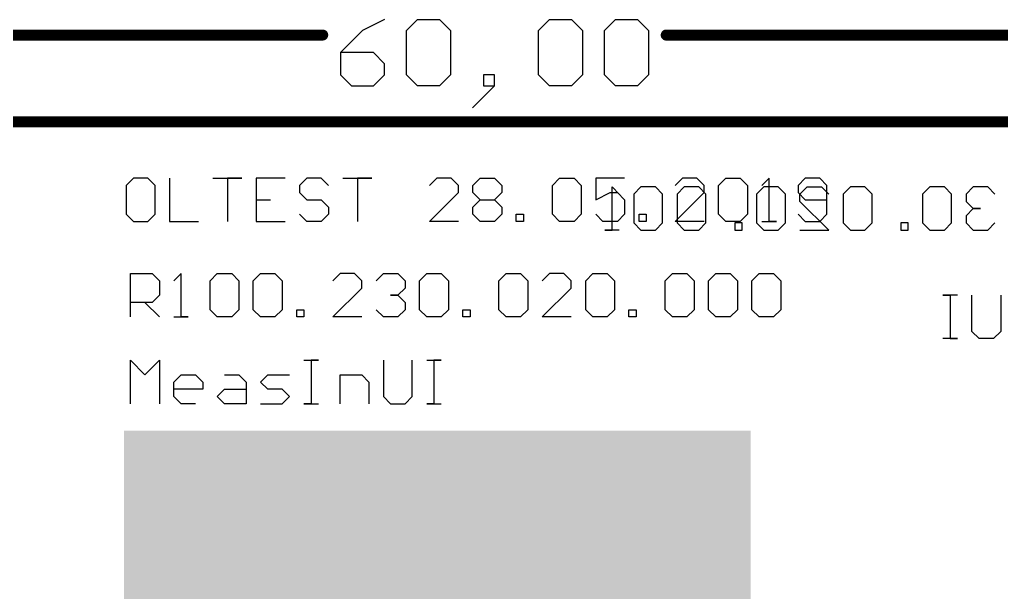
# Model space of a CAD drawing. Header units: millimetres. Extents: x 42.6 to 114.2, y 57.8 to 117.6.
# Drawn here: x 68.64 to 91.28, y 104.15 to 117.36 of the extents above; entities that cross this region are included whole.
import ezdxf

# ---------------------------------------------------------------- set-up
doc = ezdxf.new("R2010")
doc.units = ezdxf.units.MM
for name, color, linetype in [('BottomOverlay', 54, 'Continuous'), ('Mechanical1', 6, 'Continuous'), ('Mechanical21', 56, 'Continuous'), ('TopOverlay', 2, 'Continuous')]:
    doc.layers.add(name, color=color, linetype=linetype)

msp = doc.modelspace()

# ---------------------------------------------------------------- linework, layer by layer
at = {"layer": 'BottomOverlay'}
for p, q in [((82.305, 112.5), (82.305, 113.5)), ((82.305, 113.5), (82.471, 113.333)), ((82.971, 113.5), (82.805, 113.333)), ((83.304, 113.5), (82.971, 113.5)), ((83.471, 113.333), (83.304, 113.5)), ((83.971, 113.5), (83.804, 113.333)), ((84.304, 113.5), (83.971, 113.5)), ((84.471, 113.333), (84.304, 113.5)), ((85.804, 113.5), (85.637, 113.333)), ((86.137, 113.5), (85.804, 113.5)), ((86.303, 113.333), (86.137, 113.5)), ((86.637, 113.333), (86.803, 113.5)), ((86.803, 113.5), (87.136, 113.5)), ((87.136, 113.5), (87.303, 113.333)), ((87.803, 113.5), (87.636, 113.333)), ((88.136, 113.5), (87.803, 113.5)), ((88.303, 113.333), (88.136, 113.5)), ((89.636, 113.5), (89.469, 113.333)), ((89.969, 113.5), (89.636, 113.5)), ((90.135, 113.333), (89.969, 113.5)), ((90.635, 113.5), (90.469, 113.333)), ((90.969, 113.5), (90.635, 113.5)), ((91.135, 113.333), (90.969, 113.5)), ((82.805, 113.333), (82.805, 112.667)), ((83.471, 112.667), (83.471, 113.333)), ((83.804, 113.333), (83.804, 112.667)), ((84.471, 112.667), (84.471, 113.333)), ((85.637, 113.333), (85.637, 112.667)), ((86.303, 112.667), (86.303, 113.333)), ((86.637, 113.166), (86.637, 113.333)), ((87.636, 113.333), (87.636, 112.667)), ((88.303, 112.667), (88.303, 113.333)), ((89.469, 113.333), (89.469, 112.667)), ((90.135, 112.667), (90.135, 113.333)), ((90.469, 113.333), (90.469, 113.166)), ((87.303, 112.5), (86.637, 113.166)), ((90.469, 113.166), (90.635, 113)), ((90.635, 113), (90.469, 112.833)), ((90.635, 113), (90.802, 113)), ((90.802, 113), (90.635, 113)), ((90.469, 112.833), (90.469, 112.667)), ((82.805, 112.667), (82.971, 112.5)), ((83.304, 112.5), (83.471, 112.667)), ((83.804, 112.667), (83.971, 112.5)), ((84.304, 112.5), (84.471, 112.667)), ((85.304, 112.667), (85.137, 112.667)), ((85.137, 112.667), (85.137, 112.5)), ((85.304, 112.5), (85.304, 112.667)), ((85.637, 112.667), (85.804, 112.5)), ((86.137, 112.5), (86.303, 112.667)), ((87.636, 112.667), (87.803, 112.5)), ((88.136, 112.5), (88.303, 112.667)), ((89.136, 112.667), (88.969, 112.667)), ((88.969, 112.667), (88.969, 112.5)), ((89.136, 112.5), (89.136, 112.667)), ((89.469, 112.667), (89.636, 112.5)), ((89.969, 112.5), (90.135, 112.667)), ((90.469, 112.667), (90.635, 112.5)), ((90.969, 112.5), (91.135, 112.667)), ((82.471, 112.5), (82.138, 112.5)), ((82.138, 112.5), (82.305, 112.5)), ((82.971, 112.5), (83.304, 112.5)), ((83.971, 112.5), (84.304, 112.5)), ((85.137, 112.5), (85.304, 112.5)), ((85.804, 112.5), (86.137, 112.5)), ((86.637, 112.5), (87.303, 112.5)), ((87.803, 112.5), (88.136, 112.5)), ((88.969, 112.5), (89.136, 112.5)), ((89.636, 112.5), (89.969, 112.5)), ((90.635, 112.5), (90.969, 112.5)), ((90.269, 111), (89.936, 111)), ((89.936, 111), (90.102, 111)), ((90.102, 111), (90.102, 110)), ((90.602, 110.167), (90.602, 111)), ((91.269, 111), (91.269, 110.167)), ((90.769, 110), (90.602, 110.167)), ((91.269, 110.167), (91.102, 110)), ((90.269, 110), (89.936, 110)), ((90.102, 110), (90.269, 110)), ((91.102, 110), (90.769, 110))]:
    msp.add_line(p, q, dxfattribs=at)
at = {"layer": 'Mechanical1', "const_width": 0.254}
msp.add_lwpolyline([(50, 115), (110, 115)], dxfattribs=at)
at = {"layer": 'Mechanical21'}
for p, q in [((77.054, 117.355), (76.547, 117.102)), ((77.562, 117.102), (77.816, 117.355)), ((77.816, 117.355), (78.324, 117.355)), ((78.324, 117.355), (78.578, 117.102)), ((80.609, 117.102), (80.863, 117.355)), ((80.863, 117.355), (81.371, 117.355)), ((81.371, 117.355), (81.625, 117.102)), ((82.133, 117.102), (82.387, 117.355)), ((82.387, 117.355), (82.895, 117.355)), ((82.895, 117.355), (83.148, 117.102)), ((76.547, 117.102), (76.039, 116.594)), ((77.562, 116.086), (77.562, 117.102)), ((78.578, 117.102), (78.578, 116.086)), ((80.609, 116.086), (80.609, 117.102)), ((81.625, 117.102), (81.625, 116.086)), ((82.133, 116.086), (82.133, 117.102)), ((83.148, 117.102), (83.148, 116.086)), ((76.039, 116.594), (76.039, 116.086)), ((76.801, 116.594), (76.039, 116.594)), ((77.054, 116.34), (76.801, 116.594)), ((77.054, 116.086), (77.054, 116.34)), ((76.039, 116.086), (76.293, 115.832)), ((76.801, 115.832), (77.054, 116.086)), ((77.816, 115.832), (77.562, 116.086)), ((78.578, 116.086), (78.324, 115.832)), ((79.594, 116.086), (79.34, 116.086)), ((79.34, 116.086), (79.34, 115.832)), ((79.594, 115.832), (79.594, 116.086)), ((80.863, 115.832), (80.609, 116.086)), ((81.625, 116.086), (81.371, 115.832)), ((82.387, 115.832), (82.133, 116.086)), ((83.148, 116.086), (82.895, 115.832)), ((76.293, 115.832), (76.801, 115.832)), ((78.324, 115.832), (77.816, 115.832)), ((79.34, 115.578), (79.594, 115.832)), ((79.34, 115.832), (79.594, 115.832)), ((79.594, 115.832), (79.34, 115.578)), ((81.371, 115.832), (80.863, 115.832)), ((82.895, 115.832), (82.387, 115.832)), ((79.34, 115.578), (79.086, 115.324))]:
    msp.add_line(p, q, dxfattribs=at)
at = {"layer": 'Mechanical21', "const_width": 0.254}
for points in [[(50, 117), (75.632, 117)], [(83.555, 117), (110, 117)]]:
    msp.add_lwpolyline(points, dxfattribs=at)
at = {"layer": 'Mechanical21', "const_width": 0.127}
for points in [[(75.569, 117, 1), (75.696, 117, 1)], [(83.491, 117, 1), (83.618, 117, 1)]]:
    msp.add_lwpolyline(points, format="xyb", close=True, dxfattribs=at)
at = {"layer": 'TopOverlay'}
for p, q in [((71.267, 113.7), (71.1, 113.533)), ((71.6, 113.7), (71.267, 113.7)), ((71.766, 113.533), (71.6, 113.7)), ((72.1, 113.7), (72.1, 112.7)), ((73.099, 113.7), (73.766, 113.7)), ((73.766, 113.7), (73.433, 113.7)), ((73.433, 113.7), (73.433, 112.7)), ((74.765, 113.7), (74.099, 113.7)), ((74.099, 113.7), (74.099, 112.7)), ((75.265, 113.7), (75.099, 113.533)), ((75.599, 113.7), (75.265, 113.7)), ((75.765, 113.533), (75.599, 113.7)), ((76.098, 113.7), (76.765, 113.7)), ((76.765, 113.7), (76.432, 113.7)), ((76.432, 113.7), (76.432, 112.7)), ((78.264, 113.7), (78.098, 113.533)), ((78.598, 113.7), (78.264, 113.7)), ((78.764, 113.533), (78.598, 113.7)), ((79.097, 113.533), (79.264, 113.7)), ((79.264, 113.7), (79.597, 113.7)), ((79.597, 113.7), (79.764, 113.533)), ((80.93, 113.533), (81.097, 113.7)), ((81.097, 113.7), (81.43, 113.7)), ((81.43, 113.7), (81.597, 113.533)), ((82.596, 113.7), (81.93, 113.7)), ((81.93, 113.7), (81.93, 113.2)), ((83.929, 113.7), (83.763, 113.533)), ((84.262, 113.7), (83.929, 113.7)), ((84.429, 113.533), (84.262, 113.7)), ((84.762, 113.533), (84.929, 113.7)), ((84.929, 113.7), (85.262, 113.7)), ((85.262, 113.7), (85.429, 113.533)), ((85.929, 113.7), (85.762, 113.533)), ((85.929, 112.7), (85.929, 113.7)), ((86.762, 113.7), (86.595, 113.533)), ((87.095, 113.7), (86.762, 113.7)), ((87.261, 113.533), (87.095, 113.7)), ((71.1, 113.533), (71.1, 112.867)), ((71.766, 112.867), (71.766, 113.533)), ((75.099, 113.533), (75.099, 113.366)), ((78.764, 113.366), (78.764, 113.533)), ((79.097, 113.366), (79.097, 113.533)), ((79.764, 113.533), (79.764, 113.366)), ((80.93, 112.867), (80.93, 113.533)), ((81.597, 113.533), (81.597, 112.867)), ((84.429, 113.366), (84.429, 113.533)), ((84.762, 112.867), (84.762, 113.533)), ((85.429, 113.533), (85.429, 112.867)), ((86.595, 113.533), (86.595, 113.366)), ((87.261, 112.867), (87.261, 113.533)), ((75.099, 113.366), (75.265, 113.2)), ((78.098, 112.7), (78.764, 113.366)), ((79.264, 113.2), (79.097, 113.366)), ((79.764, 113.366), (79.597, 113.2)), ((81.93, 113.2), (82.263, 113.366)), ((82.263, 113.366), (82.43, 113.366)), ((82.43, 113.366), (82.596, 113.2)), ((83.763, 112.7), (84.429, 113.366)), ((86.595, 113.366), (86.762, 113.2)), ((74.099, 113.2), (74.432, 113.2)), ((75.265, 113.2), (75.599, 113.2)), ((75.599, 113.2), (75.765, 113.033)), ((75.765, 113.033), (75.765, 112.867)), ((79.097, 113.033), (79.264, 113.2)), ((79.097, 112.867), (79.097, 113.033)), ((79.264, 113.2), (79.597, 113.2)), ((79.597, 113.2), (79.764, 113.033)), ((79.764, 113.033), (79.764, 112.867)), ((82.596, 113.2), (82.596, 112.867)), ((86.762, 113.2), (87.261, 113.2)), ((71.1, 112.867), (71.267, 112.7)), ((71.6, 112.7), (71.766, 112.867)), ((75.265, 112.7), (75.099, 112.867)), ((75.765, 112.867), (75.599, 112.7)), ((79.264, 112.7), (79.097, 112.867)), ((79.764, 112.867), (79.597, 112.7)), ((80.097, 112.7), (80.097, 112.867)), ((80.097, 112.867), (80.264, 112.867)), ((80.264, 112.867), (80.264, 112.7)), ((81.097, 112.7), (80.93, 112.867)), ((81.597, 112.867), (81.43, 112.7)), ((82.096, 112.7), (81.93, 112.867)), ((82.596, 112.867), (82.43, 112.7)), ((82.93, 112.7), (82.93, 112.867)), ((82.93, 112.867), (83.096, 112.867)), ((83.096, 112.867), (83.096, 112.7)), ((84.929, 112.7), (84.762, 112.867)), ((85.429, 112.867), (85.262, 112.7)), ((86.595, 112.867), (86.762, 112.7)), ((87.095, 112.7), (87.261, 112.867)), ((71.267, 112.7), (71.6, 112.7)), ((72.1, 112.7), (72.766, 112.7)), ((74.099, 112.7), (74.765, 112.7)), ((75.599, 112.7), (75.265, 112.7)), ((78.764, 112.7), (78.098, 112.7)), ((79.597, 112.7), (79.264, 112.7)), ((80.264, 112.7), (80.097, 112.7)), ((81.43, 112.7), (81.097, 112.7)), ((82.43, 112.7), (82.096, 112.7)), ((83.096, 112.7), (82.93, 112.7)), ((84.429, 112.7), (83.763, 112.7)), ((85.262, 112.7), (84.929, 112.7)), ((85.762, 112.7), (86.095, 112.7)), ((86.095, 112.7), (85.929, 112.7)), ((86.762, 112.7), (87.095, 112.7)), ((71.2, 110.5), (71.2, 111.5)), ((71.2, 111.5), (71.7, 111.5)), ((71.7, 111.5), (71.866, 111.333)), ((72.366, 111.5), (72.2, 111.333)), ((72.366, 110.5), (72.366, 111.5)), ((73.033, 111.333), (73.199, 111.5)), ((73.199, 111.5), (73.533, 111.5)), ((73.533, 111.5), (73.699, 111.333)), ((74.032, 111.333), (74.199, 111.5)), ((74.199, 111.5), (74.532, 111.5)), ((74.532, 111.5), (74.699, 111.333)), ((76.032, 111.5), (75.865, 111.333)), ((76.365, 111.5), (76.032, 111.5)), ((76.532, 111.333), (76.365, 111.5)), ((76.865, 111.333), (77.031, 111.5)), ((77.031, 111.5), (77.365, 111.5)), ((77.365, 111.5), (77.531, 111.333)), ((77.865, 111.333), (78.031, 111.5)), ((78.031, 111.5), (78.364, 111.5)), ((78.364, 111.5), (78.531, 111.333)), ((79.697, 111.333), (79.864, 111.5)), ((79.864, 111.5), (80.197, 111.5)), ((80.197, 111.5), (80.364, 111.333)), ((80.864, 111.5), (80.697, 111.333)), ((81.197, 111.5), (80.864, 111.5)), ((81.363, 111.333), (81.197, 111.5)), ((81.697, 111.333), (81.863, 111.5)), ((81.863, 111.5), (82.196, 111.5)), ((82.196, 111.5), (82.363, 111.333)), ((83.529, 111.333), (83.696, 111.5)), ((83.696, 111.5), (84.029, 111.5)), ((84.029, 111.5), (84.196, 111.333)), ((84.529, 111.333), (84.696, 111.5)), ((84.696, 111.5), (85.029, 111.5)), ((85.029, 111.5), (85.195, 111.333)), ((85.529, 111.333), (85.695, 111.5)), ((85.695, 111.5), (86.029, 111.5)), ((86.029, 111.5), (86.195, 111.333)), ((71.866, 111.333), (71.866, 111)), ((73.033, 110.667), (73.033, 111.333)), ((73.699, 111.333), (73.699, 110.667)), ((74.032, 110.667), (74.032, 111.333)), ((74.699, 111.333), (74.699, 110.667)), ((76.532, 111.166), (76.532, 111.333)), ((77.531, 111.333), (77.531, 111.166)), ((77.865, 110.667), (77.865, 111.333)), ((78.531, 111.333), (78.531, 110.667)), ((79.697, 110.667), (79.697, 111.333)), ((80.364, 111.333), (80.364, 110.667)), ((81.363, 111.166), (81.363, 111.333)), ((81.697, 110.667), (81.697, 111.333)), ((82.363, 111.333), (82.363, 110.667)), ((83.529, 110.667), (83.529, 111.333)), ((84.196, 111.333), (84.196, 110.667)), ((84.529, 110.667), (84.529, 111.333)), ((85.195, 111.333), (85.195, 110.667)), ((85.529, 110.667), (85.529, 111.333)), ((86.195, 111.333), (86.195, 110.667)), ((71.866, 111), (71.7, 110.833)), ((75.865, 110.5), (76.532, 111.166)), ((77.365, 111), (77.198, 111)), ((77.198, 111), (77.365, 111)), ((77.531, 111.166), (77.365, 111)), ((77.365, 111), (77.531, 110.833)), ((80.697, 110.5), (81.363, 111.166)), ((71.7, 110.833), (71.2, 110.833)), ((71.533, 110.833), (71.866, 110.5)), ((77.531, 110.833), (77.531, 110.667)), ((72.2, 110.5), (72.533, 110.5)), ((72.533, 110.5), (72.366, 110.5)), ((73.199, 110.5), (73.033, 110.667)), ((73.533, 110.5), (73.199, 110.5)), ((73.699, 110.667), (73.533, 110.5)), ((74.199, 110.5), (74.032, 110.667)), ((74.532, 110.5), (74.199, 110.5)), ((74.699, 110.667), (74.532, 110.5)), ((75.032, 110.5), (75.032, 110.667)), ((75.032, 110.667), (75.199, 110.667)), ((75.199, 110.5), (75.032, 110.5)), ((75.199, 110.667), (75.199, 110.5)), ((76.532, 110.5), (75.865, 110.5)), ((77.031, 110.5), (76.865, 110.667)), ((77.365, 110.5), (77.031, 110.5)), ((77.531, 110.667), (77.365, 110.5)), ((78.031, 110.5), (77.865, 110.667)), ((78.364, 110.5), (78.031, 110.5)), ((78.531, 110.667), (78.364, 110.5)), ((78.864, 110.5), (78.864, 110.667)), ((78.864, 110.667), (79.031, 110.667)), ((79.031, 110.5), (78.864, 110.5)), ((79.031, 110.667), (79.031, 110.5)), ((79.864, 110.5), (79.697, 110.667)), ((80.197, 110.5), (79.864, 110.5)), ((80.364, 110.667), (80.197, 110.5)), ((81.363, 110.5), (80.697, 110.5)), ((81.863, 110.5), (81.697, 110.667)), ((82.196, 110.5), (81.863, 110.5)), ((82.363, 110.667), (82.196, 110.5)), ((82.696, 110.5), (82.696, 110.667)), ((82.696, 110.667), (82.863, 110.667)), ((82.863, 110.5), (82.696, 110.5)), ((82.863, 110.667), (82.863, 110.5)), ((83.696, 110.5), (83.529, 110.667)), ((84.029, 110.5), (83.696, 110.5)), ((84.196, 110.667), (84.029, 110.5)), ((84.696, 110.5), (84.529, 110.667)), ((85.029, 110.5), (84.696, 110.5)), ((85.195, 110.667), (85.029, 110.5)), ((85.695, 110.5), (85.529, 110.667)), ((86.029, 110.5), (85.695, 110.5)), ((86.195, 110.667), (86.029, 110.5)), ((71.2, 108.5), (71.2, 109.5)), ((71.2, 109.5), (71.533, 109.166)), ((71.533, 109.166), (71.866, 109.5)), ((71.866, 109.5), (71.866, 108.5)), ((75.199, 109.5), (75.532, 109.5)), ((75.532, 109.5), (75.365, 109.5)), ((75.365, 109.5), (75.365, 108.5)), ((77.031, 109.5), (77.031, 108.667)), ((77.698, 108.667), (77.698, 109.5)), ((78.031, 109.5), (78.364, 109.5)), ((78.364, 109.5), (78.198, 109.5)), ((78.198, 109.5), (78.198, 108.5)), ((72.2, 109), (72.366, 109.166)), ((72.366, 109.166), (72.7, 109.166)), ((72.7, 109.166), (72.866, 109)), ((73.366, 109.166), (73.699, 109.166)), ((73.699, 109.166), (73.866, 109)), ((74.199, 109), (74.366, 109.166)), ((74.366, 109.166), (74.865, 109.166)), ((76.032, 108.5), (76.032, 109.166)), ((76.032, 109.166), (76.532, 109.166)), ((76.532, 109.166), (76.698, 109)), ((72.2, 108.667), (72.2, 109)), ((72.866, 109), (72.866, 108.833)), ((73.866, 109), (73.866, 108.5)), ((74.366, 108.833), (74.199, 109)), ((76.698, 109), (76.698, 108.5)), ((72.866, 108.833), (72.2, 108.833)), ((73.199, 108.667), (73.366, 108.833)), ((73.366, 108.833), (73.866, 108.833)), ((74.699, 108.833), (74.366, 108.833)), ((74.865, 108.667), (74.699, 108.833)), ((72.366, 108.5), (72.2, 108.667)), ((72.7, 108.5), (72.366, 108.5)), ((73.366, 108.5), (73.199, 108.667)), ((73.866, 108.5), (73.366, 108.5)), ((74.199, 108.5), (74.699, 108.5)), ((74.699, 108.5), (74.865, 108.667)), ((75.365, 108.5), (75.199, 108.5)), ((75.199, 108.5), (75.532, 108.5)), ((77.031, 108.667), (77.198, 108.5)), ((77.198, 108.5), (77.531, 108.5)), ((77.531, 108.5), (77.698, 108.667)), ((78.198, 108.5), (78.031, 108.5)), ((78.031, 108.5), (78.364, 108.5))]:
    msp.add_line(p, q, dxfattribs=at)
msp.add_solid([(71.05, 102.3), (85.5, 102.3), (71.05, 107.875), (85.5, 107.875)], dxfattribs=at)

doc.saveas('drawing.dxf')
